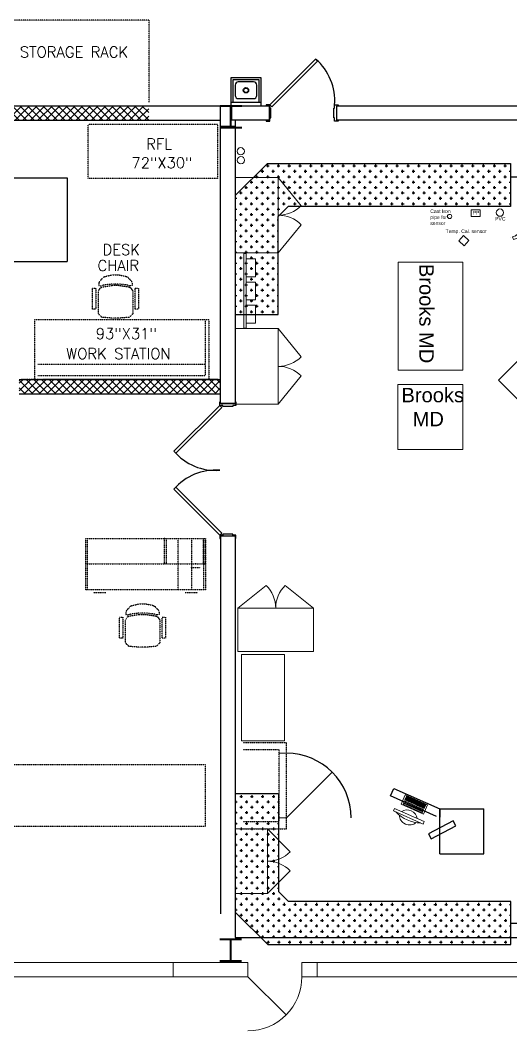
# Model space of a CAD drawing. Header units: inches. Extents: x -27 to 7514, y -484 to 2591.
# Drawn here: x 6253 to 6526, y 950 to 1512 of the extents above; entities that cross this region are included whole.
import ezdxf

# ---------------------------------------------------------------- set-up
doc = ezdxf.new("R2010")
doc.units = ezdxf.units.IN
doc.header["$MEASUREMENT"] = 0
doc.linetypes.add('ARCH1$0$HIDDEN', pattern=[0.375, 0.25, -0.125])
doc.linetypes.add('ARCH1$0$HIDDEN2', pattern=[0.1875, 0.125, -0.0625])
for name, color, linetype, lineweight in [('A-Col', 6, 'Continuous', 40), ('A-Ext-Wall', 70, 'Continuous', 20), ('A-Plumb', 110, 'Continuous', 20), ('F-Eq', 71, 'Continuous', 20), ('FS-File', 50, 'Continuous', 20), ('FS-WSurf', 50, 'Continuous', 20), ('I-CWall', 110, 'Continuous', 20), ('I-Dor', 210, 'Continuous', 30)]:
    doc.layers.add(name, color=color, linetype=linetype, lineweight=lineweight)
for name, color, linetype in [('ARCH1$0$A-ANNO-NOTE', 2, 'Continuous'), ('ARCH1$0$A-EXIST', 2, 'Continuous'), ('ARCH1$0$A-FLOR-PFIX', 8, 'Continuous'), ('ARCH1$0$G-EQUIP-DEMO', 20, 'Continuous'), ('ARCH1$0$M-EXIST', 7, 'ARCH1$0$HIDDEN2'), ('ARCH1$0$NEW_A-DOOR', 7, 'Continuous'), ('ARCH1$0$NEW_A-WALL-JAMB', 4, 'Continuous'), ('ARCH1$0$NEW_A-WALL-PATT', 8, 'Continuous'), ('ARCH1$0$Q-ANNO-NOTE', 2, 'Continuous'), ('ARCH1$0$S-FDND-HIDN', 5, 'ARCH1$0$HIDDEN'), ('Ski lift equipment', 61, 'Continuous')]:
    doc.layers.add(name, color=color, linetype=linetype)
doc.styles.add('ARCH1$0$STANDARD', font='simplex.shx')
doc.styles.get("Standard").update_dxf_attribs({"font": 'arial.ttf', "height": 16})

# ---------------------------------------------------------------- blocks, each defined once
blk = doc.blocks.new('rbc_fleet-no_Arch$0$1W')
at = {"linetype": 'Continuous'}
for p, q in [((0.52225, 0.0105), (-0.47775, 0.0105)), ((0.02225, 0.0105), (0.02225, -0.9895)), ((0.52225, -0.9895), (-0.47775, -0.9895))]:
    blk.add_line(p, q, dxfattribs=at)
blk = doc.blocks.new('SC4224')
at = {"layer": 'FS-File'}
blk.add_lwpolyline([(-42, -24), (0, -24), (0, 0), (-42, 0)], close=True, dxfattribs=at)
at = {"layer": 'FS-File', "flags": 128}
blk.add_lwpolyline([(0, -24), (-15.73, -36.73, -0.198912), (-21, -24, -0.198912), (-26.27, -36.73), (-42, -24)], format="xyb", dxfattribs=at)
blk = doc.blocks.new('18mon')
for p, q in [((-9, 0), (9, 0)), ((-9, 0), (-9, -1.5)), ((9, 0), (9, -1.5)), ((-9, -1.5), (9, -1.5))]:
    blk.add_line(p, q)
blk.add_arc((0, -18), 19.5, 67.3801, 112.6199)
for start_param, end_param in [(6.505041, 9.202922), (3.525989, 5.898789)]:
    blk.add_ellipse((0, 0), major_axis=(5, 0), ratio=0.8, start_param=start_param, end_param=end_param)
blk = doc.blocks.new('SC3618')
at = {"layer": 'FS-File'}
for p, q in [((-36, -18), (-23.27, -30.73)), ((0, -18), (-12.73, -30.73))]:
    blk.add_line(p, q, dxfattribs=at)
blk.add_lwpolyline([(-36, -18), (0, -18), (0, 0), (-36, 0)], close=True, dxfattribs=at)
for centre, start, end in [((-36, -18), 315, 0), ((0, -18), 180, 225)]:
    blk.add_arc(centre, 18, start, end, dxfattribs=at)
blk = doc.blocks.new('DOOR36')
at = {"linetype": 'Continuous'}
blk.add_line((0, 0), (2.121, 2.121), dxfattribs=at)
blk.add_arc((0, 0), 3, 360, 90, dxfattribs=at)

msp = doc.modelspace()

# ---------------------------------------------------------------- hatches: boundary and pattern name
at = {"layer": 'ARCH1$0$NEW_A-WALL-PATT'}
h = msp.add_hatch(dxfattribs=at)
h.set_pattern_fill('ANSI37', color=8, scale=24, style=0)
h.set_pattern_definition([(45, (5695.7718, 561.9452), (-2.12132, 2.12132), []), (135, (5695.7718, 561.9452), (-2.12132, -2.12132), [])])
h.paths.add_polyline_path([(6252.81, 1312.05), (6252.81, 1304.05), (6364.75, 1304.05), (6364.75, 1312.05)])
h.paths.add_polyline_path([(6176.82, 1304.05), (6176.82, 1312.05), (5940.75, 1312.05), (5940.75, 1444.16), (5970.44, 1444.16), (5970.44, 1456.05), (6324.75, 1456.05), (6324.75, 1464.05), (5962.44, 1464.05), (5962.44, 1452.16), (5932.75, 1452.16), (5932.75, 1304.05)])
at = {"layer": 'Ski lift equipment'}
h = msp.add_hatch(dxfattribs=at)
h.set_pattern_fill('CROSS', color=256, scale=12, style=0)
h.set_pattern_definition([(0, (-1046.8266, 1703.6372), (3, 3), [1.5, -4.5]), (90, (-1046.0766, 1702.8872), (-3, 3), [1.5, -4.5])])
h.paths.add_polyline_path([(6402.36, 1408.03), (6396.81, 1402.51), (6396.81, 1348.13), (6372.81, 1348.13), (6372.81, 1414.17), (6390.76, 1432.03), (6525.81, 1432.03), (6525.81, 1408.03)])
h = msp.add_hatch(dxfattribs=at)
h.set_pattern_fill('CROSS', color=256, scale=12, angle=360, style=0)
h.set_pattern_definition([(4e-14, (-1046.6575, 726.309), (3, -3), [1.5, -4.5]), (270, (-1045.9075, 727.059), (-3, -3), [1.5, -4.5])])
h.paths.add_polyline_path([(6402.52, 1021.91), (6396.98, 1027.43), (6396.98, 1081.82), (6372.98, 1081.82), (6372.98, 1015.78), (6390.93, 997.91), (6525.98, 997.91), (6525.98, 1021.91)])

# ---------------------------------------------------------------- linework, layer by layer
at = {"layer": 'A-Ext-Wall'}
for points in [[(6170.44, 988.05), (6338.44, 988.05)], [(6338.44, 988.05), (6379.91, 988.05)], [(6338.44, 980.05), (6338.44, 988.05)], [(6379.91, 980.05), (6379.91, 988.05)], [(6409.91, 980.05), (6409.91, 988.05)], [(6409.91, 988.05), (6418.44, 988.05)], [(6418.44, 988.05), (6562.44, 988.05)], [(6418.44, 980.05), (6418.44, 988.05)], [(6170.44, 980.05), (6338.44, 980.05)], [(6338.44, 980.05), (6379.91, 980.05)], [(6379.91, 980.05), (6401.12, 958.83)], [(6409.91, 980.05), (6418.44, 980.05)], [(6418.44, 980.05), (6562.44, 980.05)]]:
    msp.add_lwpolyline(points, dxfattribs=at)
msp.add_lwpolyline([(6379.91, 950.05, 0.414214), (6409.91, 980.05)], format="xyb", dxfattribs=at)
at = {"layer": 'A-Plumb'}
for centre in [(6375.9, 1438.79), (6376.02, 1433.8), (6520, 1404.68)]:
    msp.add_circle(centre, 2.03, dxfattribs=at)
at = {"layer": 'ARCH1$0$A-EXIST'}
for p, q in [((5962.37, 1464.09), (6364.44, 1464.05)), ((6364.44, 1464.05), (6364.75, 1464.05)), ((6364.75, 1452.66), (6364.75, 1464.05)), ((6429.11, 1464.05), (7152.7, 1464.05)), ((6430.11, 1464.03), (6468.49, 1464.03)), ((5970.46, 1456.06), (6364.75, 1456.06)), ((7152.7, 1456.05), (6429.11, 1456.05)), ((6252.81, 1312.05), (6364.75, 1312.05)), ((6252.81, 1304.05), (6364.75, 1304.05)), ((6364.75, 1225.05), (6364.75, 1015.05)), ((6372.75, 1225.05), (6372.75, 1015.05))]:
    msp.add_line(p, q, dxfattribs=at)
for points in [[(6370.94, 1464.05), (6391.64, 1464.05), (6391.64, 1456.05), (6370.94, 1456.05)], [(6364.75, 1452.66), (6372.75, 1452.66), (6372.75, 1298.55), (6364.75, 1298.55)], [(6364.75, 1452.66), (6372.75, 1452.66), (6372.75, 1298.55), (6364.75, 1298.55)]]:
    msp.add_lwpolyline(points, close=True, dxfattribs=at)
for points in [[(6372.75, 1225.05), (6372.75, 1001.94), (7228.72, 1001.94), (7228.72, 1456.05), (6429.11, 1456.05)], [(6372.75, 1225.05), (6372.75, 1001.94), (7228.72, 1001.94), (7228.72, 1456.05), (6429.11, 1456.05)], [(6372.75, 1225.05), (6372.75, 1001.94), (7228.72, 1001.94), (7228.72, 1456.05), (6429.11, 1456.05)], [(6391.64, 1456.05), (6372.75, 1456.05), (6372.75, 1298.55)], [(6391.64, 1456.05), (6372.75, 1456.05), (6372.75, 1298.55)], [(6391.64, 1456.05), (6372.75, 1456.05), (6372.75, 1298.55)]]:
    msp.add_lwpolyline(points, dxfattribs=at)
at = {"layer": 'ARCH1$0$A-FLOR-PFIX'}
for p, q in [((6370.44, 1479.55), (6370.44, 1464.05)), ((6387.19, 1479.55), (6370.44, 1479.55)), ((6386.19, 1478.55), (6371.43, 1478.55)), ((6371.43, 1478.55), (6371.43, 1466.05)), ((6386.19, 1466.05), (6386.19, 1478.55)), ((6387.19, 1464.05), (6387.19, 1479.55)), ((6370.44, 1466.05), (6387.19, 1466.05))]:
    msp.add_line(p, q, dxfattribs=at)
msp.add_lwpolyline([(6374.57, 1468.05), (6383.07, 1468.05, 0.414214), (6384.82, 1469.8), (6384.82, 1475.55, 0.414214), (6383.07, 1477.3), (6374.57, 1477.3, 0.414214), (6372.82, 1475.55), (6372.82, 1469.8, 0.414214)], format="xyb", close=True, dxfattribs=at)
for radius in [1.5, 1.25]:
    msp.add_circle((6378.82, 1472.67), radius, dxfattribs=at)
at = {"layer": 'ARCH1$0$G-EQUIP-DEMO'}
for p, q in [((6459.19, 1080.59), (6461.03, 1084.71)), ((6461.03, 1084.71), (6486.59, 1073.32)), ((6484.75, 1069.19), (6459.19, 1080.59)), ((6486.59, 1073.32), (6511.09, 1073.32)), ((6486.59, 1073.32), (6486.59, 1068.8)), ((6486.59, 1048.32), (6486.59, 1073.32)), ((6511.09, 1048.32), (6511.09, 1073.32)), ((6493.92, 1066.81), (6480.35, 1059.56)), ((6481.86, 1056.75), (6495.42, 1064)), ((6495.42, 1064), (6493.92, 1066.81)), ((6480.35, 1059.56), (6481.86, 1056.75)), ((6486.59, 1048.32), (6511.09, 1048.32))]:
    msp.add_line(p, q, dxfattribs=at)
at = {"layer": 'ARCH1$0$M-EXIST', "color": 7, "linetype": 'ARCH1$0$HIDDEN2'}
for p, q in [((6325.07, 1511.61), (6234.36, 1511.61)), ((6325.07, 1466.05), (6325.07, 1511.61)), ((6364.75, 1316.15), (6364.75, 1334.15)), ((6295.99, 1312.05), (6253.81, 1312.05)), ((6289.86, 1223.58), (6356.31, 1223.58)), ((6290.81, 1195.1), (6290.81, 1223.58)), ((6333.61, 1209.46), (6333.61, 1223.58)), ((6334.68, 1209.46), (6334.68, 1223.58)), ((6341.12, 1195.1), (6341.12, 1223.58)), ((6348.8, 1195.1), (6348.8, 1223.58)), ((6355.24, 1209.46), (6355.24, 1223.58)), ((6355.36, 1195.1), (6355.36, 1223.58)), ((6356.31, 1209.46), (6356.31, 1223.58)), ((6289.86, 1209.46), (6356.31, 1209.46)), ((6347.91, 1207.56), (6353.6, 1207.56)), ((6300.87, 1193.36), (6294.03, 1193.36)), ((6351.92, 1193.36), (6345.08, 1193.36)), ((6311.87, 1178.37), (6312.94, 1180.03)), ((6312.94, 1180.03), (6313.77, 1180.5)), ((6313.77, 1180.5), (6319.7, 1181.45)), ((6319.7, 1181.45), (6323.02, 1181.45)), ((6323.02, 1181.45), (6328.96, 1180.5)), ((6328.96, 1180.5), (6329.79, 1180.03)), ((6329.79, 1180.03), (6330.85, 1178.37)), ((6311.87, 1165.55), (6311.87, 1178.37)), ((6330.85, 1178.37), (6330.85, 1165.55)), ((6313.77, 1163.65), (6311.87, 1165.55)), ((6319.7, 1163.18), (6313.77, 1163.65)), ((6323.02, 1163.18), (6319.7, 1163.18)), ((6328.96, 1163.65), (6323.02, 1163.18)), ((6330.85, 1165.55), (6328.96, 1163.65)), ((6377.33, 1110.27), (6401.32, 1110.27)), ((6377.33, 1106.27), (6397.32, 1106.27)), ((6356.31, 1097.86), (6219.61, 1097.86)), ((6356.31, 1063.68), (6356.31, 1097.86)), ((6219.61, 1063.68), (6356.31, 1063.68)), ((6377.33, 1066.27), (6397.32, 1066.27)), ((6377.33, 1062.27), (6401.32, 1062.27))]:
    msp.add_line(p, q, dxfattribs=at)
at = {"layer": 'ARCH1$0$M-EXIST', "linetype": 'ARCH1$0$HIDDEN2'}
for p, q in [((6291.11, 1423.71), (6291.11, 1453.71)), ((6363.11, 1453.71), (6291.11, 1453.71)), ((6363.11, 1423.71), (6363.11, 1453.71)), ((6363.11, 1423.71), (6291.11, 1423.71)), ((6296.86, 1361.22), (6297.93, 1362.88)), ((6296.86, 1348.41), (6296.86, 1361.22)), ((6297.93, 1362.88), (6298.76, 1363.36)), ((6298.76, 1363.36), (6304.69, 1364.31)), ((6304.69, 1364.31), (6308.01, 1364.31)), ((6308.01, 1364.31), (6313.95, 1363.36)), ((6313.95, 1363.36), (6314.78, 1362.88)), ((6314.78, 1362.88), (6315.85, 1361.22)), ((6315.85, 1361.22), (6315.85, 1348.41)), ((6298.76, 1346.51), (6296.86, 1348.41)), ((6315.85, 1348.41), (6313.95, 1346.51)), ((6261.2, 1345.05), (6261.2, 1312.05)), ((6358.2, 1345.05), (6261.2, 1345.05)), ((6304.69, 1346.03), (6298.76, 1346.51)), ((6308.01, 1346.03), (6304.69, 1346.03)), ((6313.95, 1346.51), (6308.01, 1346.03)), ((6356.2, 1345.05), (6356.2, 1314.05)), ((6358.2, 1345.05), (6358.2, 1312.05)), ((6356.2, 1320.35), (6263.2, 1320.35)), ((6356.2, 1314.05), (6263.2, 1314.05))]:
    msp.add_line(p, q, dxfattribs=at)
at = {"layer": 'ARCH1$0$M-EXIST'}
for p, q in [((6401.32, 1062.27), (6401.32, 1110.27)), ((6397.32, 1066.27), (6397.32, 1106.27))]:
    msp.add_line(p, q, dxfattribs=at)
at = {"layer": 'ARCH1$0$M-EXIST', "linetype": 'ARCH1$0$HIDDEN2'}
for points in [[(6297.1, 1365.26), (6297.57, 1366.56), (6299.59, 1368.82), (6300.66, 1369.29), (6304.57, 1370.12), (6308.13, 1370.12), (6312.05, 1369.29), (6313.12, 1368.82), (6315.13, 1366.56), (6315.61, 1365.26)], [(6297.1, 1365.26), (6297.1, 1364.19), (6298.28, 1363.95)], [(6314.42, 1363.95), (6312.88, 1364.43), (6308.01, 1365.02), (6304.69, 1365.02), (6299.83, 1364.43), (6298.28, 1363.95)], [(6315.61, 1365.26), (6315.49, 1364.19), (6314.42, 1363.95)], [(6293.54, 1351.49), (6293.54, 1362.76), (6295.44, 1362.76), (6295.44, 1351.02), (6293.54, 1351.02), (6293.54, 1351.49)], [(6317.27, 1351.49), (6317.27, 1362.76), (6319.17, 1362.76), (6319.17, 1351.02), (6317.27, 1351.02), (6317.27, 1351.49)]]:
    msp.add_lwpolyline(points, dxfattribs=at)
at = {"layer": 'ARCH1$0$M-EXIST', "color": 7, "linetype": 'ARCH1$0$HIDDEN2'}
msp.add_lwpolyline([(6289.86, 1223.58), (6356.31, 1223.58), (6356.31, 1195.1), (6289.86, 1195.1)], close=True, dxfattribs=at)
for points in [[(6312.11, 1182.4), (6312.58, 1183.71), (6314.6, 1185.96), (6315.67, 1186.44), (6319.58, 1187.27), (6323.14, 1187.27), (6327.06, 1186.44), (6328.13, 1185.96), (6330.14, 1183.71), (6330.62, 1182.4)], [(6308.55, 1168.64), (6308.55, 1179.91), (6310.44, 1179.91), (6310.44, 1168.16), (6308.55, 1168.16), (6308.55, 1168.64)], [(6312.11, 1182.4), (6312.11, 1181.33), (6313.29, 1181.1)], [(6329.43, 1181.1), (6327.89, 1181.57), (6323.02, 1182.16), (6319.7, 1182.16), (6314.83, 1181.57), (6313.29, 1181.1)], [(6330.62, 1182.4), (6330.5, 1181.33), (6329.43, 1181.1)], [(6332.28, 1168.64), (6332.28, 1179.91), (6334.18, 1179.91), (6334.18, 1168.16), (6332.28, 1168.16), (6332.28, 1168.64)]]:
    msp.add_lwpolyline(points, dxfattribs=at)
for p in [(6333.61, 1223.58), (6350.76, 1209.46)]:
    msp.add_point(p, dxfattribs=at)
at = {"layer": 'ARCH1$0$NEW_A-DOOR'}
for points in [[(6392.11, 1464.53), (6393.17, 1463.47), (6418.63, 1488.93), (6417.56, 1489.99)], [(6364.27, 1297.55), (6365.33, 1296.49), (6339.87, 1271.03), (6338.81, 1272.09)], [(6364.27, 1225.55), (6365.33, 1226.61), (6339.87, 1252.07), (6338.81, 1251)]]:
    msp.add_lwpolyline(points, close=True, dxfattribs=at)
for centre, start, end in [((6397.68, 1466.84), 355.6653, 49.3347), ((6361.96, 1291.98), 220.6653, 274.3347), ((6361.96, 1231.12), 85.6653, 139.3347)]:
    msp.add_arc(centre, 30.52, start, end, dxfattribs=at)
at = {"layer": 'ARCH1$0$NEW_A-WALL-JAMB'}
for p, q in [((6390.11, 1464.53), (6390.11, 1464.03)), ((6392.11, 1464.53), (6390.11, 1464.53)), ((6392.11, 1462.78), (6392.11, 1464.53)), ((6392.61, 1462.78), (6392.11, 1462.78)), ((6392.61, 1457.28), (6392.61, 1462.78)), ((6427.61, 1457.28), (6427.61, 1462.78)), ((6427.61, 1462.78), (6428.11, 1462.78)), ((6428.11, 1462.78), (6428.11, 1464.53)), ((6428.11, 1464.53), (6430.11, 1464.53)), ((6430.11, 1464.53), (6430.11, 1464.03)), ((6390.11, 1456.03), (6390.11, 1455.53)), ((6390.11, 1455.53), (6392.11, 1455.53)), ((6392.11, 1457.28), (6392.61, 1457.28)), ((6392.11, 1455.53), (6392.11, 1457.28)), ((6428.11, 1457.28), (6427.61, 1457.28)), ((6428.11, 1455.53), (6428.11, 1457.28)), ((6430.11, 1455.53), (6428.11, 1455.53)), ((6430.11, 1456.03), (6430.11, 1455.53)), ((6364.27, 1299.55), (6364.77, 1299.55)), ((6364.27, 1297.55), (6364.27, 1299.55)), ((6366.02, 1297.55), (6364.27, 1297.55)), ((6366.02, 1297.05), (6366.02, 1297.55)), ((6371.52, 1297.55), (6371.52, 1297.05)), ((6373.27, 1297.55), (6371.52, 1297.55)), ((6372.77, 1299.55), (6373.27, 1299.55)), ((6373.27, 1299.55), (6373.27, 1297.55)), ((6371.52, 1297.05), (6366.02, 1297.05)), ((6366.02, 1225.55), (6364.27, 1225.55)), ((6364.27, 1225.55), (6364.27, 1223.55)), ((6371.52, 1226.05), (6366.02, 1226.05)), ((6366.02, 1226.05), (6366.02, 1225.55)), ((6371.52, 1225.55), (6371.52, 1226.05)), ((6373.27, 1225.55), (6371.52, 1225.55)), ((6373.27, 1223.55), (6373.27, 1225.55)), ((6364.27, 1223.55), (6364.77, 1223.55)), ((6372.77, 1223.55), (6373.27, 1223.55))]:
    msp.add_line(p, q, dxfattribs=at)
at = {"layer": 'ARCH1$0$Q-ANNO-NOTE'}
for p, q in [((6429.11, 1463.8), (6429.11, 1456.05)), ((6391.11, 1456.05), (6376.14, 1456.05)), ((6365, 1298.55), (6372.75, 1298.55)), ((6364.75, 1225.05), (6372.75, 1225.05))]:
    msp.add_line(p, q, dxfattribs=at)
at = {"layer": 'ARCH1$0$S-FDND-HIDN'}
msp.add_lwpolyline([(6207.57, 1377.47), (6279.69, 1377.47), (6279.69, 1423.82), (6207.57, 1423.82)], close=True, dxfattribs=at)
at = {"layer": 'F-Eq'}
for p, q in [((6525.74, 1431.97), (6525.74, 1431.97)), ((6504.01, 1402.55), (6504.01, 1406.32)), ((6504.01, 1406.32), (6508.97, 1406.32)), ((6508.97, 1402.55), (6508.97, 1406.32)), ((6508.97, 1404.8), (6508.97, 1404.8)), ((6525.74, 1407.97), (6525.74, 1407.97)), ((6492.01, 1402.55), (6492.01, 1402.55)), ((6508.97, 1402.55), (6504.01, 1402.55)), ((6497.13, 1389.09), (6499.78, 1391.91)), ((6500.06, 1386.33), (6497.13, 1389.09)), ((6499.78, 1391.91), (6502.72, 1389.14)), ((6500.06, 1386.33), (6502.71, 1389.15)), ((6377.59, 1382.01), (6377.59, 1340.47)), ((6379.02, 1382.01), (6377.59, 1382.01)), ((6379.02, 1340.47), (6379.02, 1382.01)), ((6500.06, 1386.33), (6500.06, 1386.33)), ((6379.02, 1378.93), (6384.04, 1378.93)), ((6384.04, 1378.93), (6384.04, 1369.01)), ((6463.43, 1377.23), (6463.43, 1317.23)), ((6499.43, 1377.23), (6463.43, 1377.23)), ((6499.43, 1317.23), (6499.43, 1377.23)), ((6384.04, 1369.01), (6379.02, 1369.01)), ((6379.02, 1366.13), (6384.04, 1366.13)), ((6384.04, 1366.13), (6384.04, 1356.21)), ((6384.04, 1356.21), (6379.02, 1356.21)), ((6379.02, 1353.18), (6384.04, 1353.18)), ((6384.04, 1353.18), (6384.04, 1343.26)), ((6384.04, 1343.26), (6379.02, 1343.26)), ((6377.59, 1340.47), (6379.02, 1340.47)), ((6540.36, 1332.75), (6519.14, 1311.55)), ((6463.43, 1317.23), (6499.43, 1317.23)), ((6463.34, 1309.15), (6499.34, 1309.15)), ((6463.34, 1273.15), (6463.34, 1309.15)), ((6499.34, 1309.15), (6499.34, 1273.15)), ((6519.14, 1311.55), (6547.42, 1283.25)), ((6499.34, 1273.15), (6463.34, 1273.15))]:
    msp.add_line(p, q, dxfattribs=at)
for points in [[(6479.77, 1075.62), (6467.35, 1081.17), (6465.07, 1076.05), (6477.48, 1070.5)], [(6467.66, 1078.62), (6467.3, 1078.78), (6467.14, 1078.42), (6467.5, 1078.25)], [(6467.91, 1079.16), (6467.54, 1079.33), (6467.38, 1078.96), (6467.75, 1078.8)], [(6468.16, 1079.71), (6467.79, 1079.88), (6467.63, 1079.51), (6467.99, 1079.35)], [(6468.21, 1078.37), (6467.85, 1078.54), (6467.69, 1078.17), (6468.05, 1078.01)], [(6468.4, 1080.26), (6468.03, 1080.42), (6467.87, 1080.06), (6468.24, 1079.89)], [(6468.46, 1078.92), (6468.09, 1079.08), (6467.93, 1078.72), (6468.3, 1078.55)], [(6468.7, 1079.47), (6468.34, 1079.63), (6468.18, 1079.27), (6468.54, 1079.1)], [(6468.76, 1078.13), (6468.4, 1078.29), (6468.23, 1077.93), (6468.6, 1077.76)], [(6468.95, 1080.01), (6468.58, 1080.18), (6468.42, 1079.81), (6468.79, 1079.65)], [(6469.01, 1078.67), (6468.64, 1078.84), (6468.48, 1078.47), (6468.84, 1078.31)], [(6469.25, 1079.22), (6468.89, 1079.39), (6468.72, 1079.02), (6469.09, 1078.86)], [(6469.5, 1079.77), (6469.13, 1079.93), (6468.97, 1079.57), (6469.33, 1079.4)], [(6469.55, 1078.43), (6469.19, 1078.59), (6469.02, 1078.23), (6469.39, 1078.06)], [(6469.8, 1078.98), (6469.43, 1079.14), (6469.27, 1078.78), (6469.63, 1078.61)], [(6470.04, 1079.53), (6469.68, 1079.69), (6469.51, 1079.33), (6469.88, 1079.16)], [(6470.1, 1078.19), (6469.74, 1078.35), (6469.57, 1077.98), (6469.94, 1077.82)], [(6470.35, 1078.73), (6469.98, 1078.9), (6469.82, 1078.53), (6470.18, 1078.37)], [(6470.59, 1079.28), (6470.23, 1079.45), (6470.06, 1079.08), (6470.43, 1078.92)], [(6470.89, 1078.49), (6470.53, 1078.65), (6470.36, 1078.29), (6470.73, 1078.12)], [(6471.14, 1079.04), (6470.77, 1079.2), (6470.61, 1078.83), (6470.98, 1078.67)], [(6471.44, 1078.24), (6471.08, 1078.41), (6470.91, 1078.04), (6471.28, 1077.88)], [(6471.69, 1078.79), (6471.32, 1078.95), (6471.16, 1078.59), (6471.52, 1078.43)], [(6472.23, 1078.55), (6471.87, 1078.71), (6471.71, 1078.34), (6472.07, 1078.18)], [(6472.78, 1078.3), (6472.42, 1078.47), (6472.25, 1078.1), (6472.62, 1077.94)], [(6473.33, 1078.06), (6472.96, 1078.22), (6472.8, 1077.86), (6473.17, 1077.69)], [(6476.96, 1071.72), (6466.37, 1076.45), (6466.16, 1075.98), (6476.75, 1071.25)], [(6477.29, 1072.47), (6466.7, 1077.21), (6466.49, 1076.74), (6477.08, 1072)], [(6477.57, 1073.1), (6466.98, 1077.84), (6466.77, 1077.36), (6477.36, 1072.63)], [(6469.31, 1077.88), (6468.94, 1078.05), (6468.78, 1077.68), (6469.14, 1077.52)], [(6469.86, 1077.64), (6469.49, 1077.8), (6469.33, 1077.43), (6469.69, 1077.27)], [(6470.41, 1077.39), (6470.04, 1077.56), (6469.88, 1077.19), (6470.24, 1077.03)], [(6470.65, 1077.94), (6470.28, 1078.1), (6470.12, 1077.74), (6470.48, 1077.58)], [(6470.95, 1077.15), (6470.59, 1077.31), (6470.42, 1076.95), (6470.79, 1076.78)], [(6471.2, 1077.7), (6470.83, 1077.86), (6470.67, 1077.49), (6471.03, 1077.33)], [(6471.5, 1076.9), (6471.14, 1077.07), (6470.97, 1076.7), (6471.34, 1076.54)], [(6471.75, 1077.45), (6471.38, 1077.61), (6471.22, 1077.25), (6471.58, 1077.09)], [(6471.99, 1078), (6471.62, 1078.16), (6471.46, 1077.8), (6471.83, 1077.63)], [(6472.05, 1076.66), (6471.68, 1076.82), (6471.52, 1076.46), (6471.88, 1076.29)], [(6472.29, 1077.2), (6471.93, 1077.37), (6471.76, 1077), (6472.13, 1076.84)], [(6472.54, 1077.75), (6472.17, 1077.92), (6472.01, 1077.55), (6472.37, 1077.39)], [(6472.59, 1076.41), (6472.23, 1076.58), (6472.07, 1076.21), (6472.43, 1076.05)], [(6472.84, 1076.96), (6472.47, 1077.13), (6472.31, 1076.76), (6472.68, 1076.6)], [(6473.09, 1077.51), (6472.72, 1077.67), (6472.56, 1077.31), (6472.92, 1077.15)], [(6473.14, 1076.17), (6472.78, 1076.33), (6472.61, 1075.97), (6472.98, 1075.8)], [(6473.39, 1076.72), (6473.02, 1076.88), (6472.86, 1076.52), (6473.23, 1076.35)], [(6473.63, 1077.26), (6473.27, 1077.43), (6473.1, 1077.06), (6473.47, 1076.9)], [(6473.69, 1075.92), (6473.32, 1076.09), (6473.16, 1075.72), (6473.53, 1075.56)], [(6473.88, 1077.81), (6473.51, 1077.98), (6473.35, 1077.61), (6473.71, 1077.45)], [(6473.94, 1076.47), (6473.57, 1076.63), (6473.41, 1076.27), (6473.77, 1076.11)], [(6474.18, 1077.02), (6473.82, 1077.18), (6473.65, 1076.82), (6474.02, 1076.65)], [(6474.24, 1075.68), (6473.87, 1075.84), (6473.71, 1075.48), (6474.07, 1075.31)], [(6474.43, 1077.57), (6474.06, 1077.73), (6473.9, 1077.37), (6474.26, 1077.2)], [(6474.48, 1076.23), (6474.12, 1076.39), (6473.95, 1076.03), (6474.32, 1075.86)], [(6474.73, 1076.77), (6474.36, 1076.94), (6474.2, 1076.57), (6474.56, 1076.41)], [(6474.79, 1075.43), (6474.42, 1075.6), (6474.26, 1075.23), (6474.62, 1075.07)], [(6474.97, 1077.32), (6474.61, 1077.48), (6474.44, 1077.12), (6474.81, 1076.96)], [(6475.03, 1075.98), (6474.67, 1076.14), (6474.5, 1075.78), (6474.87, 1075.62)], [(6475.28, 1076.53), (6474.91, 1076.69), (6474.75, 1076.33), (6475.11, 1076.16)], [(6475.34, 1075.19), (6474.97, 1075.35), (6474.81, 1074.99), (6475.17, 1074.82)], [(6475.52, 1077.08), (6475.16, 1077.24), (6474.99, 1076.87), (6475.36, 1076.71)], [(6475.58, 1075.74), (6475.21, 1075.9), (6475.05, 1075.54), (6475.41, 1075.37)], [(6475.82, 1076.29), (6475.46, 1076.45), (6475.3, 1076.08), (6475.66, 1075.92)], [(6475.88, 1074.95), (6475.51, 1075.11), (6475.35, 1074.74), (6475.72, 1074.58)], [(6476.07, 1076.83), (6475.7, 1077), (6475.54, 1076.63), (6475.91, 1076.47)], [(6476.13, 1075.49), (6475.76, 1075.66), (6475.6, 1075.29), (6475.96, 1075.13)], [(6476.37, 1076.04), (6476.01, 1076.2), (6475.84, 1075.84), (6476.21, 1075.68)], [(6476.43, 1074.7), (6476.06, 1074.86), (6475.9, 1074.5), (6476.27, 1074.33)], [(6476.62, 1076.59), (6476.25, 1076.75), (6476.09, 1076.39), (6476.45, 1076.22)], [(6476.68, 1075.25), (6476.31, 1075.41), (6476.15, 1075.05), (6476.51, 1074.88)], [(6476.92, 1075.8), (6476.55, 1075.96), (6476.39, 1075.59), (6476.76, 1075.43)], [(6476.98, 1074.46), (6476.61, 1074.62), (6476.45, 1074.25), (6476.81, 1074.09)], [(6477.16, 1076.34), (6476.8, 1076.51), (6476.64, 1076.14), (6477, 1075.98)], [(6477.22, 1075), (6476.86, 1075.17), (6476.7, 1074.8), (6477.06, 1074.64)], [(6477.47, 1075.55), (6477.1, 1075.71), (6476.94, 1075.35), (6477.3, 1075.19)], [(6477.52, 1074.21), (6477.16, 1074.37), (6477, 1074.01), (6477.36, 1073.84)], [(6477.71, 1076.1), (6477.35, 1076.26), (6477.18, 1075.9), (6477.55, 1075.73)], [(6477.77, 1074.76), (6477.4, 1074.92), (6477.24, 1074.56), (6477.61, 1074.39)], [(6478.02, 1075.31), (6477.65, 1075.47), (6477.49, 1075.1), (6477.85, 1074.94)], [(6478.07, 1073.96), (6477.71, 1074.13), (6477.54, 1073.76), (6477.91, 1073.6)], [(6478.26, 1075.85), (6477.89, 1076.02), (6477.73, 1075.65), (6478.1, 1075.49)], [(6478.32, 1074.51), (6477.95, 1074.68), (6477.79, 1074.31), (6478.16, 1074.15)], [(6478.56, 1075.06), (6478.2, 1075.23), (6478.04, 1074.86), (6478.4, 1074.69)], [(6478.81, 1075.61), (6478.44, 1075.77), (6478.28, 1075.41), (6478.65, 1075.24)]]:
    msp.add_lwpolyline(points, close=True, dxfattribs=at)
msp.add_circle((6492.01, 1402.55), 1.17, dxfattribs=at)
at = {"layer": 'FS-File'}
msp.add_line((6526.01, 1390.95), (6526.01, 1390.95), dxfattribs=at)
at = {"layer": 'FS-WSurf'}
for p, q in [((6400.3, 1159.12), (6376.3, 1159.12)), ((6376.3, 1159.12), (6376.3, 1111.12)), ((6400.3, 1111.12), (6400.3, 1159.12)), ((6376.3, 1111.12), (6400.3, 1111.12))]:
    msp.add_line(p, q, dxfattribs=at)
at = {"layer": 'I-CWall'}
for points in [[(6397.32, 1104.3), (6401.32, 1104.3)], [(6397.32, 1068.3), (6401.32, 1068.3)]]:
    msp.add_lwpolyline(points, dxfattribs=at)
at = {"layer": 'Ski lift equipment'}
for p, q in [((6390.76, 1432.03), (6372.81, 1414.17)), ((6390.76, 1432.03), (6525.81, 1432.03)), ((6525.81, 1432.03), (6525.81, 1408.03)), ((6525.81, 1424.53), (7074.98, 1424.47)), ((6372.81, 1414.17), (6372.81, 1348.13)), ((6402.36, 1408.03), (6396.81, 1402.51)), ((6525.81, 1408.03), (6402.36, 1408.03)), ((6396.81, 1348.13), (6396.81, 1402.51)), ((6372.81, 1348.13), (6396.81, 1348.13)), ((6363.41, 1312.05), (6266.41, 1312.05)), ((6372.98, 1015.78), (6372.98, 1081.82)), ((6372.98, 1081.82), (6396.98, 1081.82)), ((6396.98, 1081.82), (6396.98, 1027.43)), ((6402.52, 1021.91), (6396.98, 1027.43)), ((6525.98, 1021.91), (6402.52, 1021.91)), ((6525.98, 997.91), (6525.98, 1021.91)), ((6390.93, 997.91), (6372.98, 1015.78)), ((6525.98, 1009.91), (7075.15, 1009.86)), ((6390.93, 997.91), (6525.98, 997.91)), ((6479.93, 997.82), (6479.93, 997.82))]:
    msp.add_line(p, q, dxfattribs=at)

# ---------------------------------------------------------------- block references
for p, rotation in [((6372.74, 1424.27), 90), ((6372.74, 1340.27), 90), ((6374.35, 1160.85), 180)]:
    msp.add_blockref('SC4224', p, dxfattribs=dict(rotation=rotation))
at = {"layer": 'A-Col', "xscale": 12, "yscale": 12, "zscale": 12, "rotation": 180}
for p in [(6370.71, 1452.17), (6370.71, 1452.17), (6370.71, 1452.17), (6370.71, 1452.17), (6370.71, 1452.17), (6370.71, 1452.17), (6370.71, 1452.17), (6370.65, 989.05), (6370.65, 989.05), (6370.65, 989.05), (6370.65, 989.05), (6370.65, 989.05), (6370.65, 989.05), (6370.65, 989.05)]:
    msp.add_blockref('rbc_fleet-no_Arch$0$1W', p, dxfattribs=at)
at = {"layer": 'F-Eq'}
for p, rotation in [((6535.48, 1394.25), 19.91606653408847), ((6469.07, 1068.6), 155.8789642574001)]:
    msp.add_blockref('18mon', p, dxfattribs=dict(at, rotation=rotation))
at = {"layer": 'FS-File', "rotation": 89.99999999999997}
msp.add_blockref('SC3618', (6372.74, 1062.27), dxfattribs=at)
at = {"layer": 'I-Dor', "xscale": 12, "yscale": 12, "zscale": 12}
msp.add_blockref('DOOR36', (6401.32, 1068.3), dxfattribs=at)

# ---------------------------------------------------------------- texts
at = {"layer": 'ARCH1$0$A-ANNO-NOTE', "style": 'ARCH1$0$STANDARD'}
for s, p in [('STORAGE RACK', (6253.17, 1490.93)), ('RFL', (6323.37, 1439.83)), ('72"X30"', (6315.16, 1429.41)), ('DESK', (6299.08, 1381.1)), ('CHAIR', (6296.29, 1372.29)), ('93"X31"', (6295.35, 1334.45)), ('WORK STATION', (6278.84, 1323.31))]:
    msp.add_text(s, height=6, dxfattribs=at).set_placement(p)
at = {"layer": 'F-Eq'}
for s, p in [('PP', (6504.8, 1403.65)), ('PVC', (6517.34, 1400.26)), ('Temp. Cal. sensor', (6489.77, 1393.36))]:
    msp.add_text(s, height=2, dxfattribs=at).set_placement(p)
msp.add_text('Brooks MD', height=8, rotation=270, dxfattribs=at).set_placement((6475.21, 1376.21))
at = {"layer": 'F-Eq', "attachment_point": 1}
for s, width, gutter_width, insert, char_height in [('Cast Iron pipe for sensor', 15.1601, 10, (6481.27, 1406.49), 2), ('Brooks   MD', 32.3652, 40, (6465.27, 1307.31), 8)]:
    msp.add_mtext_dynamic_manual_height_columns(s, width=width, gutter_width=gutter_width, heights=[0], dxfattribs=dict(at, insert=insert, char_height=char_height))

doc.saveas('drawing.dxf')
